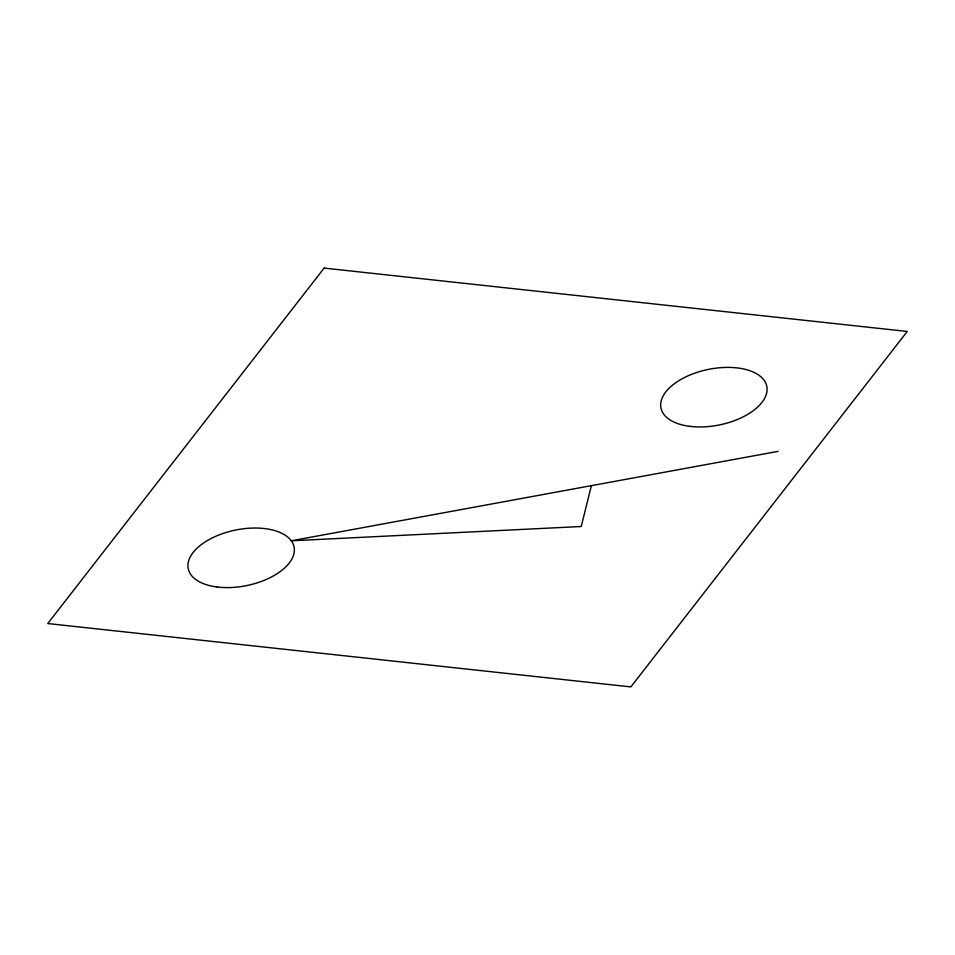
<?xml version="1.0" encoding="UTF-8"?>
<svg xmlns="http://www.w3.org/2000/svg" width="955" height="955" viewBox="0 0 955 955"><rect width="100%" height="100%" fill="white"/><g stroke="black" fill="none" stroke-linecap="round" stroke-linejoin="round"><path stroke-width="1.43" d="M591.36 485.665L581.225 526.503L291.275 540.793L778.17 451.345M324.139 268.092L47.75 623.543L630.861 686.908L907.25 331.457L324.139 268.092M689.928 426.36A54.029 28.316 -11.6 0 0 767.008 387.706A54.029 28.316 -11.6 0 0 684.651 377.452A54.029 28.316 -11.6 0 0 689.928 426.36M217.203 587.015A54.029 28.316 -11.6 0 0 294.283 548.361A54.029 28.316 -11.6 0 0 211.926 538.095A54.029 28.316 -11.6 0 0 217.203 587.015"/></g></svg>
